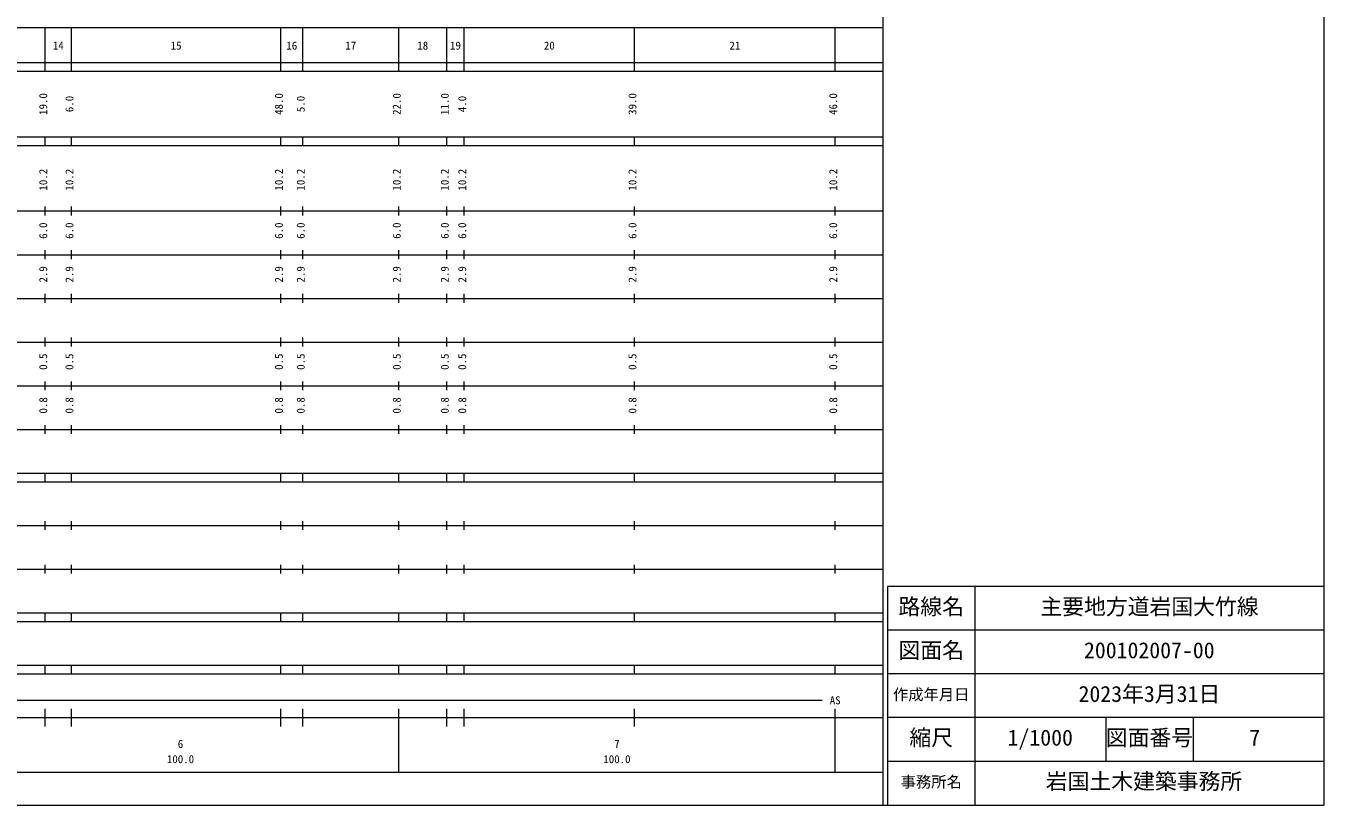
# Model space of a CAD drawing. Units: millimetres, scale not verified. Extents: x -64524 to 575476, y -400299 to -40299.
# Drawn here: x 278063 to 575476, y -400299 to -221942 of the extents above; entities that cross this region are included whole.
import ezdxf
from ezdxf.enums import TextEntityAlignment as Align

# ---------------------------------------------------------------- set-up
doc = ezdxf.new("R2010")
doc.units = ezdxf.units.MM
doc.header["$LTSCALE"] = 1000
for name, color, linetype, lineweight in [('M-TTL', 2, 'Continuous', 13), ('M-TTL-BAND', 7, 'Continuous', 13), ('M-TTL-FRAM', 2, 'Continuous', 13), ('M-TTL-LINE', 7, 'Continuous', 13), ('M-TTL-TXT', 7, 'Continuous', 13)]:
    doc.layers.add(name, color=color, linetype=linetype, lineweight=lineweight)
doc.styles.add('ＭＳ ゴシック', font='')
doc.styles.get('ＭＳ ゴシック').set_extended_font_data('MS Gothic')

msp = doc.modelspace()

# ---------------------------------------------------------------- linework, layer by layer
at = {"layer": 'M-TTL'}
for p, q in [((575476, -400299), (575476, -40299)), ((-64524, -400299), (575476, -400299))]:
    msp.add_line(p, q, dxfattribs=at)
at = {"layer": 'M-TTL-BAND'}
for p, q in [((474476, -400299), (474476, -50299)), ((-36524, -222299), (474476, -222299)), ((282476, -232299), (282476, -222299)), ((288476, -232299), (288476, -222299)), ((336476, -232299), (336476, -222299)), ((341476, -232299), (341476, -222299)), ((363476, -232299), (363476, -222299)), ((374476, -232299), (374476, -222299)), ((378476, -232299), (378476, -222299)), ((417476, -232299), (417476, -222299)), ((463476, -232299), (463476, -222299)), ((-64524, -230299), (474476, -230299)), ((-64524, -232299), (474476, -232299)), ((-64524, -247299), (474476, -247299)), ((-64524, -249299), (474476, -249299)), ((282476, -249299), (282476, -247299)), ((288476, -249299), (288476, -247299)), ((336476, -249299), (336476, -247299)), ((341476, -249299), (341476, -247299)), ((363476, -249299), (363476, -247299)), ((374476, -249299), (374476, -247299)), ((378476, -249299), (378476, -247299)), ((417476, -249299), (417476, -247299)), ((463476, -249299), (463476, -247299)), ((-64524, -264299), (474476, -264299)), ((282476, -265299), (282476, -263299)), ((288476, -265299), (288476, -263299)), ((336476, -265299), (336476, -263299)), ((341476, -265299), (341476, -263299)), ((363476, -265299), (363476, -263299)), ((374476, -265299), (374476, -263299)), ((378476, -265299), (378476, -263299)), ((417476, -265299), (417476, -263299)), ((463476, -265299), (463476, -263299)), ((282476, -275299), (282476, -273299)), ((288476, -275299), (288476, -273299)), ((336476, -275299), (336476, -273299)), ((341476, -275299), (341476, -273299)), ((363476, -275299), (363476, -273299)), ((374476, -275299), (374476, -273299)), ((378476, -275299), (378476, -273299)), ((417476, -275299), (417476, -273299)), ((463476, -275299), (463476, -273299)), ((-58524, -274299), (474476, -274299)), ((-52524, -284299), (474476, -284299)), ((282476, -285299), (282476, -283299)), ((288476, -285299), (288476, -283299)), ((336476, -285299), (336476, -283299)), ((341476, -285299), (341476, -283299)), ((363476, -285299), (363476, -283299)), ((374476, -285299), (374476, -283299)), ((378476, -285299), (378476, -283299)), ((417476, -285299), (417476, -283299)), ((463476, -285299), (463476, -283299)), ((-58524, -294299), (474476, -294299)), ((282476, -295299), (282476, -293299)), ((288476, -295299), (288476, -293299)), ((336476, -295299), (336476, -293299)), ((341476, -295299), (341476, -293299)), ((363476, -295299), (363476, -293299)), ((374476, -295299), (374476, -293299)), ((378476, -295299), (378476, -293299)), ((417476, -295299), (417476, -293299)), ((463476, -295299), (463476, -293299)), ((282476, -305299), (282476, -303299)), ((288476, -305299), (288476, -303299)), ((336476, -305299), (336476, -303299)), ((341476, -305299), (341476, -303299)), ((363476, -305299), (363476, -303299)), ((374476, -305299), (374476, -303299)), ((378476, -305299), (378476, -303299)), ((417476, -305299), (417476, -303299)), ((463476, -305299), (463476, -303299)), ((-52524, -304299), (474476, -304299)), ((-58524, -314299), (474476, -314299)), ((282476, -315299), (282476, -313299)), ((288476, -315299), (288476, -313299)), ((336476, -315299), (336476, -313299)), ((341476, -315299), (341476, -313299)), ((363476, -315299), (363476, -313299)), ((374476, -315299), (374476, -313299)), ((378476, -315299), (378476, -313299)), ((417476, -315299), (417476, -313299)), ((463476, -315299), (463476, -313299)), ((-64524, -324299), (474476, -324299)), ((-64524, -326299), (474476, -326299)), ((282476, -326299), (282476, -324299)), ((288476, -326299), (288476, -324299)), ((336476, -326299), (336476, -324299)), ((341476, -326299), (341476, -324299)), ((363476, -326299), (363476, -324299)), ((374476, -326299), (374476, -324299)), ((378476, -326299), (378476, -324299)), ((417476, -326299), (417476, -324299)), ((463476, -326299), (463476, -324299)), ((282476, -337299), (282476, -335299)), ((288476, -337299), (288476, -335299)), ((336476, -337299), (336476, -335299)), ((341476, -337299), (341476, -335299)), ((363476, -337299), (363476, -335299)), ((374476, -337299), (374476, -335299)), ((378476, -337299), (378476, -335299)), ((417476, -337299), (417476, -335299)), ((463476, -337299), (463476, -335299)), ((-55524, -336299), (474476, -336299)), ((-64524, -346299), (474476, -346299)), ((282476, -347299), (282476, -345299)), ((288476, -347299), (288476, -345299)), ((336476, -347299), (336476, -345299)), ((341476, -347299), (341476, -345299)), ((363476, -347299), (363476, -345299)), ((374476, -347299), (374476, -345299)), ((378476, -347299), (378476, -345299)), ((417476, -347299), (417476, -345299)), ((463476, -347299), (463476, -345299)), ((-64524, -356299), (474476, -356299)), ((282476, -358299), (282476, -356299)), ((288476, -358299), (288476, -356299)), ((336476, -358299), (336476, -356299)), ((341476, -358299), (341476, -356299)), ((363476, -358299), (363476, -356299)), ((374476, -358299), (374476, -356299)), ((378476, -358299), (378476, -356299)), ((417476, -358299), (417476, -356299)), ((463476, -358299), (463476, -356299)), ((-64524, -358299), (474476, -358299)), ((-64524, -368299), (474476, -368299)), ((282476, -370299), (282476, -368299)), ((288476, -370299), (288476, -368299)), ((336476, -370299), (336476, -368299)), ((341476, -370299), (341476, -368299)), ((363476, -370299), (363476, -368299)), ((374476, -370299), (374476, -368299)), ((378476, -370299), (378476, -368299)), ((417476, -370299), (417476, -368299)), ((463476, -370299), (463476, -368299)), ((-64524, -370299), (474476, -370299)), ((-33524, -376299), (460476, -376299)), ((-64524, -380299), (474476, -380299)), ((282476, -382299), (282476, -378299)), ((288476, -382299), (288476, -378299)), ((336476, -382299), (336476, -378299)), ((341476, -382299), (341476, -378299)), ((363476, -392799), (363476, -378299)), ((374476, -382299), (374476, -378299)), ((378476, -382299), (378476, -378299)), ((417476, -382299), (417476, -378299)), ((463476, -392799), (463476, -378299)), ((-36524, -392799), (474476, -392799))]:
    msp.add_line(p, q, dxfattribs=at)
at = {"layer": 'M-TTL-FRAM'}
for p, q in [((575476, -350299), (475476, -350299)), ((475476, -350299), (475476, -400299))]:
    msp.add_line(p, q, dxfattribs=at)
at = {"layer": 'M-TTL-LINE'}
for p, q in [((495476, -350299), (495476, -400299)), ((575476, -360299), (475476, -360299)), ((575476, -370299), (475476, -370299)), ((575476, -380299), (475476, -380299)), ((525476, -380299), (525476, -390299)), ((545476, -380299), (545476, -390299)), ((575476, -390299), (475476, -390299))]:
    msp.add_line(p, q, dxfattribs=at)

# ---------------------------------------------------------------- texts
at = {"layer": 'M-TTL-BAND', "style": 'ＭＳ ゴシック'}
for s, p in [('14', (284226, -227894)), ('15', (311226, -227894)), ('16', (337726, -227894)), ('17', (351226, -227894)), ('18', (367726, -227894)), ('19', (375226, -227894)), ('20', (396726, -227894)), ('21', (439226, -227894)), ('AS', (462226, -377799)), ('6', (312851, -387776)), ('7', (412851, -387776)), ('100.0', (310351, -391266)), ('100.0', (410351, -391266))]:
    msp.add_text(s, height=1833, dxfattribs=at).set_placement(p, align=Align.BOTTOM_LEFT)
for s, p in [('19.0', (283476, -242299)), ('48.0', (337476, -242299)), ('22.0', (364476, -242299)), ('11.0', (375476, -242299)), ('39.0', (418476, -242299)), ('46.0', (464476, -242299)), ('6.0', (289476, -241674)), ('5.0', (342476, -241674)), ('4.0', (379476, -241674)), ('10.2', (283476, -259625)), ('10.2', (289476, -259625)), ('10.2', (337476, -259625)), ('10.2', (342476, -259625)), ('10.2', (364476, -259625)), ('10.2', (375476, -259625)), ('10.2', (379476, -259625)), ('10.2', (418476, -259625)), ('10.2', (464476, -259625)), ('6.0', (283476, -270674)), ('6.0', (289476, -270674)), ('6.0', (337476, -270674)), ('6.0', (342476, -270674)), ('6.0', (364476, -270674)), ('6.0', (375476, -270674)), ('6.0', (379476, -270674)), ('6.0', (418476, -270674)), ('6.0', (464476, -270674)), ('2.9', (283476, -280674)), ('2.9', (289476, -280674)), ('2.9', (337476, -280674)), ('2.9', (342476, -280674)), ('2.9', (364476, -280674)), ('2.9', (375476, -280674)), ('2.9', (379476, -280674)), ('2.9', (418476, -280674)), ('2.9', (464476, -280674)), ('0.5', (283476, -300674)), ('0.5', (289476, -300674)), ('0.5', (337476, -300674)), ('0.5', (342476, -300674)), ('0.5', (364476, -300674)), ('0.5', (375476, -300674)), ('0.5', (379476, -300674)), ('0.5', (418476, -300674)), ('0.5', (464476, -300674)), ('0.8', (283476, -310674)), ('0.8', (289476, -310674)), ('0.8', (337476, -310674)), ('0.8', (342476, -310674)), ('0.8', (364476, -310674)), ('0.8', (375476, -310674)), ('0.8', (379476, -310674)), ('0.8', (418476, -310674)), ('0.8', (464476, -310674))]:
    msp.add_text(s, height=1833, rotation=90, dxfattribs=at).set_placement(p, align=Align.BOTTOM_LEFT)
at = {"layer": 'M-TTL-TXT', "style": 'ＭＳ ゴシック'}
for s, height, p in [('路線名', 3666, (477976, -357799)), ('路線名', 3666, (477976, -357799)), ('主要地方道岩国大竹線', 3666, (510476, -357799)), ('図面名', 3666, (477976, -367799)), ('図面名', 3666, (477976, -367799)), ('200102007-00', 3666, (520476, -367799)), ('作成年月日', 2566, (476726, -377049)), ('作成年月日', 2566, (476726, -377049)), ('2023年3月31日', 3666, (519226, -377799)), ('縮尺', 3666, (480476, -387799)), ('縮尺', 3666, (480476, -387799)), ('1/1000', 3666, (502976, -387799)), ('図面番号', 3666, (525476, -387799)), ('図面番号', 3666, (525476, -387799)), ('7', 3666, (558351, -387799)), ('岩国土木建築事務所 ', 3666, (511726, -397799)), ('事務所名', 2566, (478476, -397049)), ('事務所名', 2566, (478476, -397049))]:
    msp.add_text(s, height=height, dxfattribs=at).set_placement(p, align=Align.BOTTOM_LEFT)

doc.saveas('drawing.dxf')
